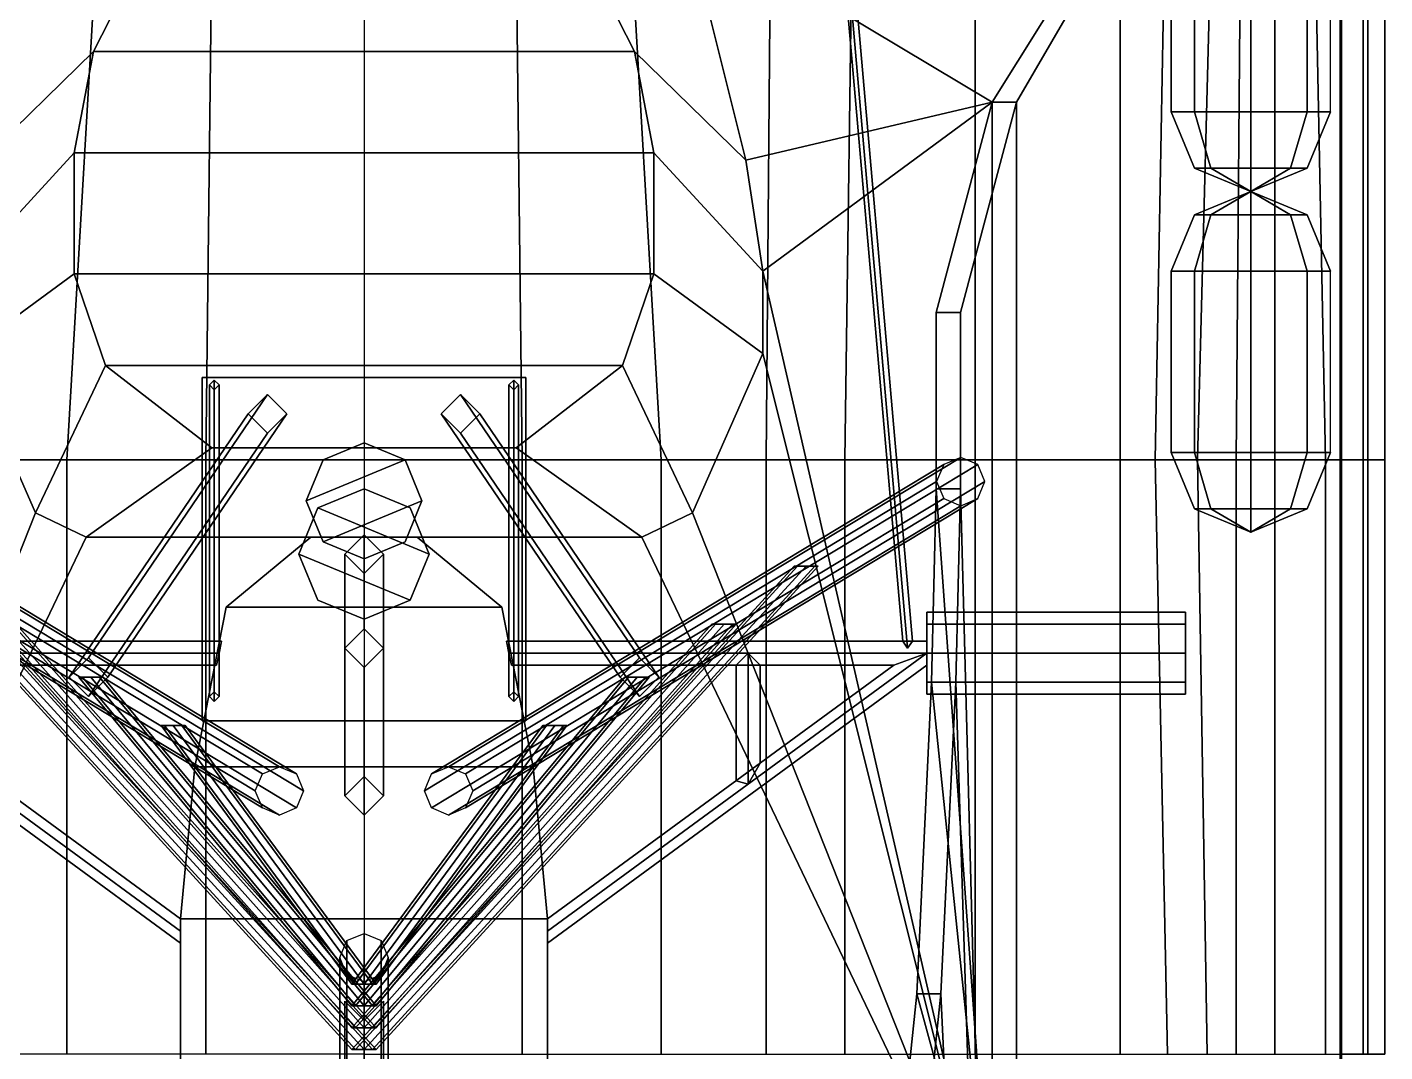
# Model space of a CAD drawing. Header units: millimetres. Extents: x -4.2 to 4.2, y -36 to 51.8.
# Drawn here: x -1.39 to 4.23, y 20.25 to 24.49 of the extents above; entities that cross this region are included whole.
import ezdxf

# ---------------------------------------------------------------- set-up
doc = ezdxf.new("R2010")
doc.units = ezdxf.units.MM
for name, color, linetype in [('h2', 7, 'Continuous'), ('railings', 6, 'Continuous'), ('superstructure', 3, 'Continuous')]:
    doc.layers.add(name, color=color, linetype=linetype)

msp = doc.modelspace()

# ---------------------------------------------------------------- linework, layer by layer
at = {"color": 1}
for points in [[(-1.23, 22.7, -1.225), (-1.665, 22.7, -1.135), (-1.685, 25.19, -0.94), (-1.085, 25.19, -1.08)], [(-0.655, 22.7, -1.505), (-1.23, 22.7, -1.225), (-1.085, 25.19, -1.08), (-0.625, 25.19, -1.38)], [(0, 22.7, -1.98), (-0.655, 22.7, -1.505), (-0.625, 25.19, -1.38), (0, 25.19, -1.98)], [(-1.23, 20.24, -1.44), (-1.665, 20.24, -1.37), (-1.665, 22.7, -1.135), (-1.23, 22.7, -1.225)], [(-0.655, 20.24, -1.645), (-1.23, 20.24, -1.44), (-1.23, 22.7, -1.225), (-0.655, 22.7, -1.505)], [(0, 20.24, -1.98), (-0.655, 20.24, -1.645), (-0.655, 22.7, -1.505), (0, 22.7, -1.98)]]:
    msp.add_3dface(points, dxfattribs=at)
at = {"layer": 'h2', "color": 1}
for points in [[(0, 22.7, -1.98), (0.655, 22.7, -1.505), (0.625, 25.19, -1.38), (0, 25.19, -1.98)], [(0.655, 22.7, -1.505), (1.23, 22.7, -1.225), (1.085, 25.19, -1.08), (0.625, 25.19, -1.38)], [(1.23, 22.7, -1.225), (1.665, 22.7, -1.135), (1.685, 25.19, -0.94), (1.085, 25.19, -1.08)], [(1.665, 22.7, -1.135), (1.99, 22.7, -1.13), (2.025, 25.19, -0.94), (1.685, 25.19, -0.94)], [(1.99, 22.7, -1.13), (2.53, 22.7, -1.215), (2.53, 25.19, -1.04), (2.025, 25.19, -0.94)], [(2.53, 22.7, -1.215), (3.13, 22.7, -1.44), (3.13, 25.19, -1.29), (2.53, 25.19, -1.04)], [(3.13, 22.7, -1.44), (3.275, 22.7, -1.505), (3.32, 25.19, -1.37), (3.13, 25.19, -1.29)], [(3.275, 22.7, -1.505), (3.45, 22.7, -1.51), (3.515, 25.19, -1.37), (3.32, 25.19, -1.37)], [(3.63, 25.19, -1.345), (3.515, 25.19, -1.37), (3.45, 22.7, -1.51), (3.61, 22.7, -1.48)], [(3.77, 25.19, -1.28), (3.63, 25.19, -1.345), (3.61, 22.7, -1.48), (3.77, 22.7, -1.4)], [(3.93, 25.19, -1.165), (3.77, 25.19, -1.28), (3.77, 22.7, -1.4), (3.98, 22.7, -1.225)], [(4.135, 25.19, -0.905), (3.93, 25.19, -1.165), (3.98, 22.7, -1.225), (4.135, 22.7, -1.01)], [(4.225, 25.19, -0.655), (4.135, 25.19, -0.905), (4.135, 22.7, -1.01), (4.225, 22.7, -0.74)], [(4.225, 25.19, -0.21), (4.225, 25.19, -0.655), (4.225, 22.7, -0.74), (4.225, 22.7, -0.21)], [(0, 20.24, -1.98), (0.655, 20.24, -1.645), (0.655, 22.7, -1.505), (0, 22.7, -1.98)], [(0.655, 20.24, -1.645), (1.23, 20.24, -1.44), (1.23, 22.7, -1.225), (0.655, 22.7, -1.505)], [(1.23, 20.24, -1.44), (1.665, 20.24, -1.37), (1.665, 22.7, -1.135), (1.23, 22.7, -1.225)], [(1.665, 20.24, -1.37), (1.99, 20.24, -1.37), (1.99, 22.7, -1.13), (1.665, 22.7, -1.135)], [(1.99, 20.24, -1.37), (2.53, 20.24, -1.435), (2.53, 22.7, -1.215), (1.99, 22.7, -1.13)], [(2.53, 20.24, -1.435), (3.13, 20.24, -1.595), (3.13, 22.7, -1.44), (2.53, 22.7, -1.215)], [(3.13, 20.24, -1.595), (3.325, 20.24, -1.65), (3.275, 22.7, -1.505), (3.13, 22.7, -1.44)], [(3.325, 20.24, -1.65), (3.49, 20.24, -1.65), (3.45, 22.7, -1.51), (3.275, 22.7, -1.505)], [(3.61, 22.7, -1.48), (3.45, 22.7, -1.51), (3.49, 20.24, -1.65), (3.61, 20.24, -1.615)], [(3.77, 22.7, -1.4), (3.61, 22.7, -1.48), (3.61, 20.24, -1.615), (3.77, 20.24, -1.535)], [(3.98, 22.7, -1.225), (3.77, 22.7, -1.4), (3.77, 20.24, -1.535), (3.98, 20.24, -1.345)], [(4.135, 22.7, -1.01), (3.98, 22.7, -1.225), (3.98, 20.24, -1.345), (4.135, 20.24, -1.1)], [(4.225, 22.7, -0.74), (4.135, 22.7, -1.01), (4.135, 20.24, -1.1), (4.225, 20.24, -0.74)], [(4.225, 22.7, -0.21), (4.225, 22.7, -0.74), (4.225, 20.24, -0.74), (4.225, 20.24, -0.21)]]:
    msp.add_3dface(points, dxfattribs=at)
at = {"layer": 'h2'}
for points in [[(4.045, 25.19, 2.99), (4.155, 25.19, 2.965), (4.155, 22.7, 2.965), (4.045, 22.7, 2.99)], [(4.155, 25.19, 2.965), (4.225, 25.19, 2.885), (4.225, 22.7, 2.885), (4.155, 22.7, 2.965)], [(4.225, 25.19, 2.885), (4.225, 25.19, -0.21), (4.225, 22.7, -0.21), (4.225, 22.7, 2.885)], [(4.045, 22.7, 2.99), (4.155, 22.7, 2.965), (4.155, 20.24, 2.965), (4.045, 20.24, 2.99)], [(4.155, 22.7, 2.965), (4.225, 22.7, 2.885), (4.225, 20.24, 2.885), (4.155, 20.24, 2.965)], [(4.225, 22.7, 2.885), (4.225, 22.7, -0.21), (4.225, 20.24, -0.21), (4.225, 20.24, 2.885)]]:
    msp.add_3dface(points, dxfattribs=at)
at = {"layer": 'railings'}
for points in [[(4.04, 25.47, 6.19), (4.04, 23.99, 6.19), (4.04, 23.99, 6.15), (4.04, 25.47, 6.15)], [(4.04, 25.47, 6.19), (4.04, 23.99, 6.19), (4.04, 23.99, 6.15), (4.04, 25.47, 6.15)], [(4.04, 25.47, 6.67), (4.04, 23.99, 6.67), (4.04, 23.99, 6.63), (4.04, 25.47, 6.63)], [(4.04, 25.47, 6.67), (4.04, 23.99, 6.67), (4.04, 23.99, 6.63), (4.04, 25.47, 6.63)], [(4.04, 23.95, 6.67), (4.04, 23.95, 5.69), (4.04, 23.99, 5.69), (4.04, 23.99, 6.67)], [(4.04, 23.95, 6.67), (4.04, 23.95, 5.69), (4.04, 23.99, 5.69), (4.04, 23.99, 6.67)], [(4.04, 23.95, 6.19), (4.04, 22.47, 6.19), (4.04, 22.47, 6.15), (4.04, 23.95, 6.15)], [(4.04, 23.95, 6.19), (4.04, 22.47, 6.19), (4.04, 22.47, 6.15), (4.04, 23.95, 6.15)], [(4.04, 23.95, 6.67), (4.04, 22.47, 6.67), (4.04, 22.47, 6.63), (4.04, 23.95, 6.63)], [(4.04, 23.95, 6.67), (4.04, 22.47, 6.67), (4.04, 22.47, 6.63), (4.04, 23.95, 6.63)], [(4.04, 22.43, 6.67), (4.04, 22.43, 5.69), (4.04, 22.47, 5.69), (4.04, 22.47, 6.67)], [(4.04, 22.43, 6.67), (4.04, 22.43, 5.69), (4.04, 22.47, 5.69), (4.04, 22.47, 6.67)], [(4.04, 22.43, 6.19), (4.04, 21.04, 6.19), (4.04, 21.04, 6.15), (4.04, 22.43, 6.15)], [(4.04, 22.43, 6.19), (4.04, 21.04, 6.19), (4.04, 21.04, 6.15), (4.04, 22.43, 6.15)], [(4.04, 22.43, 6.67), (4.04, 21.04, 6.67), (4.04, 21.04, 6.63), (4.04, 22.43, 6.63)], [(4.04, 22.43, 6.67), (4.04, 21.04, 6.67), (4.04, 21.04, 6.63), (4.04, 22.43, 6.63)], [(4.04, 21, 6.67), (4.04, 21, 5.69), (4.04, 21.04, 5.69), (4.04, 21.04, 6.67)], [(4.04, 21, 6.67), (4.04, 21, 5.69), (4.04, 21.04, 5.69), (4.04, 21.04, 6.67)], [(4.04, 21, 6.19), (4.04, 19.55, 6.19), (4.04, 19.55, 6.15), (4.04, 21, 6.15)], [(4.04, 21, 6.19), (4.04, 19.55, 6.19), (4.04, 19.55, 6.15), (4.04, 21, 6.15)], [(4.04, 21, 6.67), (4.04, 19.55, 6.67), (4.04, 19.55, 6.63), (4.04, 21, 6.63)], [(4.04, 21, 6.67), (4.04, 19.55, 6.67), (4.04, 19.55, 6.63), (4.04, 21, 6.63)]]:
    msp.add_3dface(points, dxfattribs=at)
at = {"layer": 'superstructure'}
for points in [[(-1.02, 36.01, 5.76), (-1.04, 36.01, 5.74), (-2.27, 21.95, 16.27), (-2.25, 21.92, 16.29)], [(-1.04, 36.01, 5.74), (-1.02, 36.01, 5.72), (-2.25, 21.92, 16.25), (-2.27, 21.95, 16.27)], [(-1, 36.01, 5.74), (-1.02, 36.01, 5.76), (-2.25, 21.92, 16.29), (-2.23, 21.95, 16.27)], [(-1.02, 36.01, 5.72), (-1, 36.01, 5.74), (-2.23, 21.95, 16.27), (-2.25, 21.92, 16.25)], [(1.02, 36.01, 5.76), (1, 36.01, 5.74), (2.23, 21.95, 16.27), (2.25, 21.92, 16.29)], [(1, 36.01, 5.74), (1.02, 36.01, 5.72), (2.25, 21.92, 16.25), (2.23, 21.95, 16.27)], [(1.04, 36.01, 5.74), (1.02, 36.01, 5.76), (2.25, 21.92, 16.29), (2.27, 21.95, 16.27)], [(1.02, 36.01, 5.72), (1.04, 36.01, 5.74), (2.27, 21.95, 16.27), (2.25, 21.92, 16.25)], [(4.045, 11.56, 5.69), (4.045, 10.96, 3.13), (4.045, 27.41, 3.13), (4.045, 26.49, 5.69)], [(4.045, 10.96, 3.13), (4.045, 10.96, 2.99), (4.045, 27.41, 2.99), (4.045, 27.41, 3.13)], [(-1.33, 24.94, 5.69), (-4.045, 26.49, 5.69), (-4.045, 26.49, 5.69), (-1.58, 23.94, 5.69)], [(4.045, 26.49, 5.69), (4.045, 26.49, 5.69), (1.33, 24.94, 5.69), (2.6, 24.18, 5.69)], [(4.045, 26.49, 5.69), (4.045, 26.49, 5.69), (2.6, 24.18, 5.69), (2.7, 24.18, 5.69)], [(2.7, 24.18, 5.69), (2.7, 13.8, 5.69), (4.045, 11.56, 5.69), (4.045, 26.49, 5.69)], [(-1.58, 23.94, 5.69), (-1.12, 24.39, 8.24), (-0.84, 24.94, 7.84), (-1.33, 24.94, 5.69)], [(-0.84, 24.94, 7.84), (-1.12, 24.39, 8.24), (1.12, 24.39, 8.24), (0.84, 24.94, 7.84)], [(1.33, 24.94, 5.69), (0.84, 24.94, 7.84), (1.12, 24.39, 8.24), (1.58, 23.94, 5.69)], [(1.33, 24.94, 5.69), (1.33, 24.94, 5.69), (1.58, 23.94, 5.69), (2.6, 24.18, 5.69)], [(-1.65, 23.48, 5.69), (-1.2, 23.97, 8.24), (-1.12, 24.39, 8.24), (-1.58, 23.94, 5.69)], [(-1.12, 24.39, 8.24), (-1.2, 23.97, 8.24), (1.2, 23.97, 8.24), (1.12, 24.39, 8.24)], [(1.58, 23.94, 5.69), (1.12, 24.39, 8.24), (1.2, 23.97, 8.24), (1.65, 23.48, 5.69)], [(1.58, 23.94, 5.69), (1.58, 23.94, 5.69), (1.65, 23.48, 5.69), (2.6, 24.18, 5.69)], [(1.65, 23.48, 5.69), (1.65, 23.48, 5.69), (2.6, 19.35, 5.69), (2.6, 24.18, 5.69)], [(2.3682, 23.31, 7.13), (2.6, 24.18, 5.69), (2.6, 19.35, 5.69), (2.3682, 22.58, 7.13)], [(2.4682, 23.31, 7.13), (2.7, 24.18, 5.69), (2.6, 24.18, 5.69), (2.3682, 23.31, 7.13)], [(2.7, 13.8, 5.69), (2.7, 24.18, 5.69), (2.4682, 23.31, 7.13), (2.4682, 22.58, 7.13)], [(3.4367, 23.9067, 6.13), (3.34, 24.14, 6.13), (3.4367, 24.14, 5.8967), (3.505, 23.9067, 5.965)], [(3.505, 23.9067, 6.295), (3.4367, 24.14, 6.3633), (3.34, 24.14, 6.13), (3.4367, 23.9067, 6.13)], [(3.505, 23.9067, 5.965), (3.4367, 24.14, 5.8967), (3.67, 24.14, 5.8), (3.67, 23.9067, 5.8967)], [(3.67, 23.9067, 6.3633), (3.67, 24.14, 6.46), (3.4367, 24.14, 6.3633), (3.505, 23.9067, 6.295)], [(3.67, 23.9067, 5.8967), (3.67, 24.14, 5.8), (3.9033, 24.14, 5.8967), (3.835, 23.9067, 5.965)], [(3.835, 23.9067, 6.295), (3.9033, 24.14, 6.3633), (3.67, 24.14, 6.46), (3.67, 23.9067, 6.3633)], [(3.835, 23.9067, 5.965), (3.9033, 24.14, 5.8967), (4, 24.14, 6.13), (3.9033, 23.9067, 6.13)], [(3.9033, 23.9067, 6.13), (4, 24.14, 6.13), (3.9033, 24.14, 6.3633), (3.835, 23.9067, 6.295)], [(-1.65, 23.14, 5.69), (-1.2, 23.47, 8.24), (-1.2, 23.97, 8.24), (-1.65, 23.48, 5.69)], [(-1.2, 23.97, 8.24), (-1.2, 23.47, 8.24), (1.2, 23.47, 8.24), (1.2, 23.97, 8.24)], [(1.65, 23.48, 5.69), (1.2, 23.97, 8.24), (1.2, 23.47, 8.24), (1.65, 23.14, 5.69)], [(3.67, 23.81, 6.13), (3.4367, 23.9067, 6.13), (3.505, 23.9067, 5.965), (3.67, 23.81, 6.13)], [(3.67, 23.81, 6.13), (3.505, 23.9067, 6.295), (3.4367, 23.9067, 6.13), (3.67, 23.81, 6.13)], [(3.67, 23.81, 6.13), (3.505, 23.9067, 5.965), (3.67, 23.9067, 5.8967), (3.67, 23.81, 6.13)], [(3.67, 23.81, 6.13), (3.67, 23.9067, 6.3633), (3.505, 23.9067, 6.295), (3.67, 23.81, 6.13)], [(3.67, 23.81, 6.13), (3.835, 23.9067, 5.965), (3.9033, 23.9067, 6.13), (3.67, 23.81, 6.13)], [(3.67, 23.81, 6.13), (3.67, 23.9067, 5.8967), (3.835, 23.9067, 5.965), (3.67, 23.81, 6.13)], [(3.67, 23.81, 6.13), (3.835, 23.9067, 6.295), (3.67, 23.9067, 6.3633), (3.67, 23.81, 6.13)], [(3.67, 23.81, 6.13), (3.9033, 23.9067, 6.13), (3.835, 23.9067, 6.295), (3.67, 23.81, 6.13)], [(3.505, 23.7133, 6.295), (3.67, 23.81, 6.13), (3.67, 23.81, 6.13), (3.4367, 23.7133, 6.13)], [(3.4367, 23.7133, 6.13), (3.67, 23.81, 6.13), (3.67, 23.81, 6.13), (3.505, 23.7133, 5.965)], [(3.67, 23.7133, 6.3633), (3.67, 23.81, 6.13), (3.67, 23.81, 6.13), (3.505, 23.7133, 6.295)], [(3.505, 23.7133, 5.965), (3.67, 23.81, 6.13), (3.67, 23.81, 6.13), (3.67, 23.7133, 5.8967)], [(3.835, 23.7133, 6.295), (3.67, 23.81, 6.13), (3.67, 23.81, 6.13), (3.67, 23.7133, 6.3633)], [(3.9033, 23.7133, 6.13), (3.67, 23.81, 6.13), (3.67, 23.81, 6.13), (3.835, 23.7133, 6.295)], [(3.835, 23.7133, 5.965), (3.67, 23.81, 6.13), (3.67, 23.81, 6.13), (3.9033, 23.7133, 6.13)], [(3.67, 23.7133, 5.8967), (3.67, 23.81, 6.13), (3.67, 23.81, 6.13), (3.835, 23.7133, 5.965)], [(3.4367, 23.48, 6.3633), (3.505, 23.7133, 6.295), (3.4367, 23.7133, 6.13), (3.34, 23.48, 6.13)], [(3.34, 23.48, 6.13), (3.4367, 23.7133, 6.13), (3.505, 23.7133, 5.965), (3.4367, 23.48, 5.8967)], [(3.67, 23.48, 6.46), (3.67, 23.7133, 6.3633), (3.505, 23.7133, 6.295), (3.4367, 23.48, 6.3633)], [(3.4367, 23.48, 5.8967), (3.505, 23.7133, 5.965), (3.67, 23.7133, 5.8967), (3.67, 23.48, 5.8)], [(3.9033, 23.48, 6.3633), (3.835, 23.7133, 6.295), (3.67, 23.7133, 6.3633), (3.67, 23.48, 6.46)], [(3.67, 23.48, 5.8), (3.67, 23.7133, 5.8967), (3.835, 23.7133, 5.965), (3.9033, 23.48, 5.8967)], [(4, 23.48, 6.13), (3.9033, 23.7133, 6.13), (3.835, 23.7133, 6.295), (3.9033, 23.48, 6.3633)], [(3.9033, 23.48, 5.8967), (3.835, 23.7133, 5.965), (3.9033, 23.7133, 6.13), (4, 23.48, 6.13)], [(-1.36, 22.48, 5.69), (-1.07, 23.09, 8.24), (-1.2, 23.47, 8.24), (-1.65, 23.14, 5.69)], [(-1.2, 23.47, 8.24), (-1.07, 23.09, 8.24), (1.07, 23.09, 8.24), (1.2, 23.47, 8.24)], [(1.65, 23.14, 5.69), (1.2, 23.47, 8.24), (1.07, 23.09, 8.24), (1.36, 22.48, 5.69)], [(1.65, 23.14, 5.69), (1.65, 23.14, 5.69), (2.6, 19.35, 5.69), (1.65, 23.48, 5.69)], [(2.4682, 22.58, 7.13), (2.4682, 23.31, 7.13), (2.3682, 23.31, 7.13), (2.3682, 22.58, 7.13)], [(-2.6, 19.35, 5.69), (-1.36, 22.48, 5.69), (-1.36, 22.48, 5.69), (-1.65, 23.14, 5.69)], [(1.36, 22.48, 5.69), (1.36, 22.48, 5.69), (2.6, 19.35, 5.69), (1.65, 23.14, 5.69)], [(-1.15, 22.38, 5.69), (-0.63, 22.75, 8.24), (-1.07, 23.09, 8.24), (-1.36, 22.48, 5.69)], [(-1.07, 23.09, 8.24), (-0.63, 22.75, 8.24), (0.63, 22.75, 8.24), (1.07, 23.09, 8.24)], [(-0.67, 23.04, 13.9), (-0.67, 21.62, 13.9), (-0.67, 21.62, 14.09), (-0.67, 23.04, 14.09)], [(0.67, 23.04, 14.09), (0.67, 23.04, 13.9), (-0.67, 23.04, 13.9), (-0.67, 23.04, 14.09)], [(0.67, 23.04, 13.9), (0.67, 21.62, 13.9), (-0.67, 21.62, 13.9), (-0.67, 23.04, 13.9)], [(-0.67, 23.04, 14.09), (-0.67, 21.62, 14.09), (0.67, 21.62, 14.09), (0.67, 23.04, 14.09)], [(1.36, 22.48, 5.69), (1.07, 23.09, 8.24), (0.63, 22.75, 8.24), (1.15, 22.38, 5.69)], [(0.67, 21.62, 14.09), (0.67, 21.62, 13.9), (0.67, 23.04, 13.9), (0.67, 23.04, 14.09)], [(-0.62, 23.03, 14.55), (-0.64, 23.01, 14.53), (-0.64, 21.72, 14.53), (-0.62, 21.7, 14.55)], [(-0.62, 23.03, 14.09), (-0.64, 23.01, 14.09), (-0.64, 23.01, 14.53), (-0.62, 23.03, 14.55)], [(-0.64, 23.01, 14.53), (-0.62, 22.99, 14.51), (-0.62, 21.74, 14.51), (-0.64, 21.72, 14.53)], [(-0.64, 23.01, 14.09), (-0.62, 22.99, 14.09), (-0.62, 22.99, 14.51), (-0.64, 23.01, 14.53)], [(-0.6, 23.01, 14.53), (-0.62, 23.03, 14.55), (-0.62, 21.7, 14.55), (-0.6, 21.72, 14.53)], [(-0.6, 23.01, 14.09), (-0.62, 23.03, 14.09), (-0.62, 23.03, 14.55), (-0.6, 23.01, 14.53)], [(-0.62, 22.99, 14.51), (-0.6, 23.01, 14.53), (-0.6, 21.72, 14.53), (-0.62, 21.74, 14.51)], [(-0.62, 22.99, 14.09), (-0.6, 23.01, 14.09), (-0.6, 23.01, 14.53), (-0.62, 22.99, 14.51)], [(0.62, 23.03, 14.09), (0.6, 23.01, 14.09), (0.6, 23.01, 14.53), (0.62, 23.03, 14.55)], [(0.62, 23.03, 14.55), (0.6, 23.01, 14.53), (0.6, 21.72, 14.53), (0.62, 21.7, 14.55)], [(0.6, 23.01, 14.09), (0.62, 22.99, 14.09), (0.62, 22.99, 14.51), (0.6, 23.01, 14.53)], [(0.6, 23.01, 14.53), (0.62, 22.99, 14.51), (0.62, 21.74, 14.51), (0.6, 21.72, 14.53)], [(0.64, 23.01, 14.09), (0.62, 23.03, 14.09), (0.62, 23.03, 14.55), (0.64, 23.01, 14.53)], [(0.64, 23.01, 14.53), (0.62, 23.03, 14.55), (0.62, 21.7, 14.55), (0.64, 21.72, 14.53)], [(0.62, 22.99, 14.09), (0.64, 23.01, 14.09), (0.64, 23.01, 14.53), (0.62, 22.99, 14.51)], [(0.62, 22.99, 14.51), (0.64, 23.01, 14.53), (0.64, 21.72, 14.53), (0.62, 21.74, 14.51)], [(-1.14, 21.88, 12.28), (-1.22, 21.8, 12.28), (-0.48, 22.89, 13.9), (-0.4, 22.97, 13.9)], [(-1.06, 21.8, 12.28), (-1.14, 21.88, 12.28), (-0.4, 22.97, 13.9), (-0.32, 22.89, 13.9)], [(1.14, 21.88, 12.28), (1.06, 21.8, 12.28), (0.32, 22.89, 13.9), (0.4, 22.97, 13.9)], [(1.22, 21.8, 12.28), (1.14, 21.88, 12.28), (0.4, 22.97, 13.9), (0.48, 22.89, 13.9)], [(-1.22, 21.8, 12.28), (-1.14, 21.72, 12.28), (-0.4, 22.81, 13.9), (-0.48, 22.89, 13.9)], [(-1.14, 21.72, 12.28), (-1.06, 21.8, 12.28), (-0.32, 22.89, 13.9), (-0.4, 22.81, 13.9)], [(1.06, 21.8, 12.28), (1.14, 21.72, 12.28), (0.4, 22.81, 13.9), (0.32, 22.89, 13.9)], [(1.14, 21.72, 12.28), (1.22, 21.8, 12.28), (0.48, 22.89, 13.9), (0.4, 22.81, 13.9)], [(0, 22.77, 15.32), (-0.1697, 22.6997, 15.32), (-0.24, 22.53, 15.32), (0.1697, 22.6997, 15.32)], [(0, 22.77, 14.09), (-0.1697, 22.6997, 14.09), (-0.1697, 22.6997, 15.32), (0, 22.77, 15.32)], [(0.1697, 22.6997, 14.09), (0, 22.77, 14.09), (0, 22.77, 15.32), (0.1697, 22.6997, 15.32)], [(-2.47, 22.71, 5.69), (-2.5407, 22.6807, 5.69), (-0.4207, 21.4007, 16.18), (-0.35, 21.43, 16.18)], [(-2.3993, 22.6807, 5.69), (-2.47, 22.71, 5.69), (-0.35, 21.43, 16.18), (-0.2793, 21.4007, 16.18)], [(1.15, 22.38, 5.69), (0.63, 22.75, 8.24), (-0.63, 22.75, 8.24), (-1.15, 22.38, 5.69)], [(2.47, 22.71, 5.69), (2.3993, 22.6807, 5.69), (0.2793, 21.4007, 16.18), (0.35, 21.43, 16.18)], [(2.5407, 22.6807, 5.69), (2.47, 22.71, 5.69), (0.35, 21.43, 16.18), (0.4207, 21.4007, 16.18)], [(3.4367, 22.4967, 6.13), (3.34, 22.73, 6.13), (3.4367, 22.73, 5.8967), (3.505, 22.4967, 5.965)], [(3.505, 22.4967, 6.295), (3.4367, 22.73, 6.3633), (3.34, 22.73, 6.13), (3.4367, 22.4967, 6.13)], [(3.505, 22.4967, 5.965), (3.4367, 22.73, 5.8967), (3.67, 22.73, 5.8), (3.67, 22.4967, 5.8967)], [(3.67, 22.4967, 6.3633), (3.67, 22.73, 6.46), (3.4367, 22.73, 6.3633), (3.505, 22.4967, 6.295)], [(3.67, 22.4967, 5.8967), (3.67, 22.73, 5.8), (3.9033, 22.73, 5.8967), (3.835, 22.4967, 5.965)], [(3.835, 22.4967, 6.295), (3.9033, 22.73, 6.3633), (3.67, 22.73, 6.46), (3.67, 22.4967, 6.3633)], [(3.835, 22.4967, 5.965), (3.9033, 22.73, 5.8967), (4, 22.73, 6.13), (3.9033, 22.4967, 6.13)], [(3.9033, 22.4967, 6.13), (4, 22.73, 6.13), (3.9033, 22.73, 6.3633), (3.835, 22.4967, 6.295)], [(-2.5407, 22.6807, 5.69), (-2.57, 22.61, 5.69), (-0.45, 21.33, 16.18), (-0.4207, 21.4007, 16.18)], [(-2.37, 22.61, 5.69), (-2.3993, 22.6807, 5.69), (-0.2793, 21.4007, 16.18), (-0.25, 21.33, 16.18)], [(-0.1697, 22.6997, 14.09), (-0.24, 22.53, 14.09), (-0.24, 22.53, 15.32), (-0.1697, 22.6997, 15.32)], [(0.1697, 22.6997, 15.32), (-0.24, 22.53, 15.32), (-0.1697, 22.3603, 15.32), (0.24, 22.53, 15.32)], [(0.24, 22.53, 14.09), (0.1697, 22.6997, 14.09), (0.1697, 22.6997, 15.32), (0.24, 22.53, 15.32)], [(2.3993, 22.6807, 5.69), (2.37, 22.61, 5.69), (0.25, 21.33, 16.18), (0.2793, 21.4007, 16.18)], [(2.57, 22.61, 5.69), (2.5407, 22.6807, 5.69), (0.4207, 21.4007, 16.18), (0.45, 21.33, 16.18)], [(-2.57, 22.61, 5.69), (-2.5407, 22.5393, 5.69), (-0.4207, 21.2593, 16.18), (-0.45, 21.33, 16.18)], [(-2.3993, 22.5393, 5.69), (-2.37, 22.61, 5.69), (-0.25, 21.33, 16.18), (-0.2793, 21.2593, 16.18)], [(2.37, 22.61, 5.69), (2.3993, 22.5393, 5.69), (0.2793, 21.2593, 16.18), (0.25, 21.33, 16.18)], [(2.5407, 22.5393, 5.69), (2.57, 22.61, 5.69), (0.45, 21.33, 16.18), (0.4207, 21.2593, 16.18)], [(-2.5407, 22.5393, 5.69), (-2.47, 22.51, 5.69), (-0.35, 21.23, 16.18), (-0.4207, 21.2593, 16.18)], [(-2.47, 22.51, 5.69), (-2.3993, 22.5393, 5.69), (-0.2793, 21.2593, 16.18), (-0.35, 21.23, 16.18)], [(0, 22.58, 19.38), (-0.1909, 22.5009, 19.38), (-0.1909, 22.5009, 20.76), (0, 22.58, 20.76)], [(-0.1909, 22.5009, 20.76), (0.27, 22.31, 20.76), (0.1909, 22.5009, 20.76), (0, 22.58, 20.76)], [(0.1909, 22.5009, 19.38), (0, 22.58, 19.38), (0, 22.58, 20.76), (0.1909, 22.5009, 20.76)], [(2.3993, 22.5393, 5.69), (2.47, 22.51, 5.69), (0.35, 21.23, 16.18), (0.2793, 21.2593, 16.18)], [(2.47, 22.51, 5.69), (2.5407, 22.5393, 5.69), (0.4207, 21.2593, 16.18), (0.35, 21.23, 16.18)], [(2.3682, 22.58, 7.13), (2.6, 19.35, 5.69), (2.6, 19.35, 5.69), (2.3489, 21.78, 7.25)], [(2.4489, 21.78, 7.25), (2.4682, 22.58, 7.13), (2.3682, 22.58, 7.13), (2.3489, 21.78, 7.25)], [(2.7, 13.8, 5.69), (2.7, 13.8, 5.69), (2.4682, 22.58, 7.13), (2.4489, 21.78, 7.25)], [(-2.6, 19.35, 5.69), (-1.15, 22.38, 5.69), (-1.15, 22.38, 5.69), (-1.36, 22.48, 5.69)], [(-0.1909, 22.5009, 19.38), (-0.27, 22.31, 19.38), (-0.27, 22.31, 20.76), (-0.1909, 22.5009, 20.76)], [(-0.27, 22.31, 20.76), (0.1909, 22.1191, 20.76), (0.27, 22.31, 20.76), (-0.1909, 22.5009, 20.76)], [(-0.24, 22.53, 14.09), (-0.1697, 22.3603, 14.09), (-0.1697, 22.3603, 15.32), (-0.24, 22.53, 15.32)], [(0.24, 22.53, 15.32), (-0.1697, 22.3603, 15.32), (0, 22.29, 15.32), (0.1697, 22.3603, 15.32)], [(0.1697, 22.3603, 14.09), (0.24, 22.53, 14.09), (0.24, 22.53, 15.32), (0.1697, 22.3603, 15.32)], [(0.27, 22.31, 19.38), (0.1909, 22.5009, 19.38), (0.1909, 22.5009, 20.76), (0.27, 22.31, 20.76)], [(1.15, 22.38, 5.69), (1.15, 22.38, 5.69), (2.6, 19.35, 5.69), (1.36, 22.48, 5.69)], [(3.67, 22.4, 6.13), (3.4367, 22.4967, 6.13), (3.505, 22.4967, 5.965), (3.67, 22.4, 6.13)], [(3.67, 22.4, 6.13), (3.505, 22.4967, 6.295), (3.4367, 22.4967, 6.13), (3.67, 22.4, 6.13)], [(3.67, 22.4, 6.13), (3.505, 22.4967, 5.965), (3.67, 22.4967, 5.8967), (3.67, 22.4, 6.13)], [(3.67, 22.4, 6.13), (3.67, 22.4967, 6.3633), (3.505, 22.4967, 6.295), (3.67, 22.4, 6.13)], [(3.67, 22.4, 6.13), (3.835, 22.4967, 5.965), (3.9033, 22.4967, 6.13), (3.67, 22.4, 6.13)], [(3.67, 22.4, 6.13), (3.67, 22.4967, 5.8967), (3.835, 22.4967, 5.965), (3.67, 22.4, 6.13)], [(3.67, 22.4, 6.13), (3.835, 22.4967, 6.295), (3.67, 22.4967, 6.3633), (3.67, 22.4, 6.13)], [(3.67, 22.4, 6.13), (3.9033, 22.4967, 6.13), (3.835, 22.4967, 6.295), (3.67, 22.4, 6.13)], [(2.6, 19.35, 5.69), (1.15, 22.38, 5.69), (-1.15, 22.38, 5.69), (-2.6, 19.35, 5.69)], [(-0.57, 22.09, 16.18), (-0.57, 22.09, 16.38), (-0.22, 22.38, 16.38), (-0.22, 22.38, 16.18)], [(-0.22, 22.38, 16.38), (-0.57, 22.09, 16.38), (0.57, 22.09, 16.38), (0.22, 22.38, 16.38)], [(-0.22, 22.38, 16.18), (-0.22, 22.38, 16.38), (0.22, 22.38, 16.38), (0.22, 22.38, 16.18)], [(0, 22.39, 19.09), (-0.08, 22.31, 19.17), (-0.08, 22.31, 19.38), (0, 22.39, 19.38)], [(0, 22, 19.09), (-0.08, 21.92, 19.17), (-0.08, 22.31, 19.17), (0, 22.39, 19.09)], [(0.08, 22.31, 19.17), (0, 22.39, 19.09), (0, 22.39, 19.38), (0.08, 22.31, 19.38)], [(0.08, 21.92, 19.17), (0, 22, 19.09), (0, 22.39, 19.09), (0.08, 22.31, 19.17)], [(0.57, 22.09, 16.38), (0.57, 22.09, 16.18), (0.22, 22.38, 16.18), (0.22, 22.38, 16.38)], [(-0.27, 22.31, 19.38), (-0.1909, 22.1191, 19.38), (-0.1909, 22.1191, 20.76), (-0.27, 22.31, 20.76)], [(-0.1909, 22.1191, 20.76), (0, 22.04, 20.76), (0.1909, 22.1191, 20.76), (-0.27, 22.31, 20.76)], [(-0.1697, 22.3603, 14.09), (0, 22.29, 14.09), (0, 22.29, 15.32), (-0.1697, 22.3603, 15.32)], [(-0.08, 22.31, 19.17), (0, 22.23, 19.25), (0, 22.23, 19.38), (-0.08, 22.31, 19.38)], [(-0.08, 21.92, 19.17), (0, 22, 19.25), (0, 22.23, 19.25), (-0.08, 22.31, 19.17)], [(0, 22.29, 14.09), (0.1697, 22.3603, 14.09), (0.1697, 22.3603, 15.32), (0, 22.29, 15.32)], [(0, 22.23, 19.25), (0.08, 22.31, 19.17), (0.08, 22.31, 19.38), (0, 22.23, 19.38)], [(0, 22, 19.25), (0.08, 21.92, 19.17), (0.08, 22.31, 19.17), (0, 22.23, 19.25)], [(0.1909, 22.1191, 19.38), (0.27, 22.31, 19.38), (0.27, 22.31, 20.76), (0.1909, 22.1191, 20.76)], [(-1.8654, 22.26, 8.8754), (-1.88, 22.26, 8.84), (-0.05, 20.26, 8.84), (-0.0354, 20.26, 8.8754)], [(-1.88, 22.26, 8.84), (-1.8654, 22.26, 8.8046), (-0.0354, 20.26, 8.8046), (-0.05, 20.26, 8.84)], [(-1.83, 22.26, 8.89), (-1.8654, 22.26, 8.8754), (-0.0354, 20.26, 8.8754), (0, 20.26, 8.89)], [(-1.8654, 22.26, 8.8046), (-1.83, 22.26, 8.79), (0, 20.26, 8.79), (-0.0354, 20.26, 8.8046)], [(-1.7946, 22.26, 8.8754), (-1.83, 22.26, 8.89), (0, 20.26, 8.89), (0.0354, 20.26, 8.8754)], [(-1.83, 22.26, 8.79), (-1.7946, 22.26, 8.8046), (0.0354, 20.26, 8.8046), (0, 20.26, 8.79)], [(-1.78, 22.26, 8.84), (-1.7946, 22.26, 8.8754), (0.0354, 20.26, 8.8754), (0.05, 20.26, 8.84)], [(-1.7946, 22.26, 8.8046), (-1.78, 22.26, 8.84), (0.05, 20.26, 8.84), (0.0354, 20.26, 8.8046)], [(1.78, 22.26, 8.84), (1.7946, 22.26, 8.8046), (-0.0354, 20.26, 8.8046), (-0.05, 20.26, 8.84)], [(1.7946, 22.26, 8.8754), (1.78, 22.26, 8.84), (-0.05, 20.26, 8.84), (-0.0354, 20.26, 8.8754)], [(1.7946, 22.26, 8.8046), (1.83, 22.26, 8.79), (0, 20.26, 8.79), (-0.0354, 20.26, 8.8046)], [(1.83, 22.26, 8.89), (1.7946, 22.26, 8.8754), (-0.0354, 20.26, 8.8754), (0, 20.26, 8.89)], [(1.83, 22.26, 8.79), (1.8654, 22.26, 8.8046), (0.0354, 20.26, 8.8046), (0, 20.26, 8.79)], [(1.8654, 22.26, 8.8754), (1.83, 22.26, 8.89), (0, 20.26, 8.89), (0.0354, 20.26, 8.8754)], [(1.8654, 22.26, 8.8046), (1.88, 22.26, 8.84), (0.05, 20.26, 8.84), (0.0354, 20.26, 8.8046)], [(1.88, 22.26, 8.84), (1.8654, 22.26, 8.8754), (0.0354, 20.26, 8.8754), (0.05, 20.26, 8.84)], [(-0.7, 21.43, 16.18), (-0.7, 21.43, 16.38), (-0.57, 22.09, 16.38), (-0.57, 22.09, 16.18)], [(-0.57, 22.09, 16.38), (-0.7, 21.43, 16.38), (0.7, 21.43, 16.38), (0.57, 22.09, 16.38)], [(-0.1909, 22.1191, 19.38), (0, 22.04, 19.38), (0, 22.04, 20.76), (-0.1909, 22.1191, 20.76)], [(0, 22.04, 19.38), (0.1909, 22.1191, 19.38), (0.1909, 22.1191, 20.76), (0, 22.04, 20.76)], [(0.7, 21.43, 16.38), (0.7, 21.43, 16.18), (0.57, 22.09, 16.18), (0.57, 22.09, 16.38)], [(2.33, 22.07, 16.27), (2.33, 22.0202, 16.3902), (3.4, 22.0202, 16.3902), (3.4, 22.07, 16.27)], [(2.33, 22.0202, 16.1498), (2.33, 22.07, 16.27), (3.4, 22.07, 16.27), (3.4, 22.0202, 16.1498)], [(2.33, 21.7798, 16.3902), (2.33, 22.07, 16.27), (2.33, 22.0202, 16.1498), (2.33, 21.73, 16.27)], [(2.33, 21.9, 16.44), (2.33, 22.0202, 16.3902), (2.33, 22.07, 16.27), (2.33, 21.7798, 16.3902)], [(3.4, 21.7798, 16.1498), (3.4, 22.07, 16.27), (3.4, 22.0202, 16.3902), (3.4, 21.73, 16.27)], [(3.4, 21.9, 16.1), (3.4, 22.0202, 16.1498), (3.4, 22.07, 16.27), (3.4, 21.7798, 16.1498)], [(-1.5254, 22.02, 10.5754), (-1.54, 22.02, 10.54), (-0.05, 20.35, 10.54), (-0.0354, 20.35, 10.5754)], [(-1.54, 22.02, 10.54), (-1.5254, 22.02, 10.5046), (-0.0354, 20.35, 10.5046), (-0.05, 20.35, 10.54)], [(-1.49, 22.02, 10.59), (-1.5254, 22.02, 10.5754), (-0.0354, 20.35, 10.5754), (0, 20.35, 10.59)], [(-1.5254, 22.02, 10.5046), (-1.49, 22.02, 10.49), (0, 20.35, 10.49), (-0.0354, 20.35, 10.5046)], [(-1.4546, 22.02, 10.5754), (-1.49, 22.02, 10.59), (0, 20.35, 10.59), (0.0354, 20.35, 10.5754)], [(-1.49, 22.02, 10.49), (-1.4546, 22.02, 10.5046), (0.0354, 20.35, 10.5046), (0, 20.35, 10.49)], [(-1.44, 22.02, 10.54), (-1.4546, 22.02, 10.5754), (0.0354, 20.35, 10.5754), (0.05, 20.35, 10.54)], [(-1.4546, 22.02, 10.5046), (-1.44, 22.02, 10.54), (0.05, 20.35, 10.54), (0.0354, 20.35, 10.5046)], [(0, 22, 16.38), (-0.08, 21.92, 16.38), (-0.08, 21.92, 19.52), (0, 22, 19.52)], [(-0.08, 21.92, 19.52), (0, 21.84, 19.52), (0.08, 21.92, 19.52), (0, 22, 19.52)], [(1.44, 22.02, 10.54), (1.4546, 22.02, 10.5046), (-0.0354, 20.35, 10.5046), (-0.05, 20.35, 10.54)], [(1.4546, 22.02, 10.5754), (1.44, 22.02, 10.54), (-0.05, 20.35, 10.54), (-0.0354, 20.35, 10.5754)], [(1.4546, 22.02, 10.5046), (1.49, 22.02, 10.49), (0, 20.35, 10.49), (-0.0354, 20.35, 10.5046)], [(1.49, 22.02, 10.59), (1.4546, 22.02, 10.5754), (-0.0354, 20.35, 10.5754), (0, 20.35, 10.59)], [(1.49, 22.02, 10.49), (1.5254, 22.02, 10.5046), (0.0354, 20.35, 10.5046), (0, 20.35, 10.49)], [(1.5254, 22.02, 10.5754), (1.49, 22.02, 10.59), (0, 20.35, 10.59), (0.0354, 20.35, 10.5754)], [(0.08, 21.92, 16.38), (0, 22, 16.38), (0, 22, 19.52), (0.08, 21.92, 19.52)], [(1.5254, 22.02, 10.5046), (1.54, 22.02, 10.54), (0.05, 20.35, 10.54), (0.0354, 20.35, 10.5046)], [(1.54, 22.02, 10.54), (1.5254, 22.02, 10.5754), (0.0354, 20.35, 10.5754), (0.05, 20.35, 10.54)], [(2.33, 22.0202, 16.3902), (2.33, 21.9, 16.44), (3.4, 21.9, 16.44), (3.4, 22.0202, 16.3902)], [(2.33, 21.9, 16.1), (2.33, 22.0202, 16.1498), (3.4, 22.0202, 16.1498), (3.4, 21.9, 16.1)], [(2.33, 21.73, 16.27), (2.33, 22.0202, 16.1498), (2.33, 21.9, 16.1), (2.33, 21.7798, 16.1498)], [(3.4, 21.73, 16.27), (3.4, 22.0202, 16.3902), (3.4, 21.9, 16.44), (3.4, 21.7798, 16.3902)], [(-0.6, 21.9, 16.32), (-0.59, 21.95, 16.27), (-2.33, 21.95, 16.27), (-2.33, 21.9, 16.32)], [(-0.59, 21.95, 16.27), (-0.6, 21.9, 16.22), (-2.33, 21.9, 16.22), (-2.33, 21.95, 16.27)], [(0, 21.84, 18.02), (-0.08, 21.92, 17.94), (-0.08, 21.31, 17.94), (0, 21.39, 18.02)], [(-0.08, 21.92, 17.94), (0, 21.84, 17.86), (0, 21.23, 17.86), (-0.08, 21.31, 17.94)], [(-0.08, 21.92, 16.38), (0, 21.84, 16.38), (0, 21.84, 19.52), (-0.08, 21.92, 19.52)], [(0.08, 21.92, 17.94), (0, 21.84, 18.02), (0, 21.39, 18.02), (0.08, 21.31, 17.94)], [(0, 21.84, 17.86), (0.08, 21.92, 17.94), (0.08, 21.31, 17.94), (0, 21.23, 17.86)], [(0, 21.84, 16.38), (0.08, 21.92, 16.38), (0.08, 21.92, 19.52), (0, 21.84, 19.52)], [(0.59, 21.95, 16.27), (0.6, 21.9, 16.32), (2.33, 21.9, 16.32), (2.33, 21.95, 16.27)], [(0.6, 21.9, 16.22), (0.59, 21.95, 16.27), (2.33, 21.95, 16.27), (2.33, 21.9, 16.22)], [(-0.61, 21.85, 16.27), (-0.6, 21.9, 16.32), (-2.33, 21.9, 16.32), (-2.1935, 21.85, 16.27)], [(-0.6, 21.9, 16.22), (-0.61, 21.85, 16.27), (-2.1935, 21.85, 16.27), (-2.33, 21.9, 16.22)], [(-0.76, 20.7, 16.27), (-0.76, 20.75, 16.32), (-2.33, 21.9, 16.32), (-2.33, 21.85, 16.27)], [(-0.76, 20.75, 16.32), (-0.76, 20.8, 16.27), (-2.1935, 21.85, 16.27), (-2.33, 21.9, 16.32)], [(-0.76, 20.8, 16.27), (-0.76, 20.75, 16.22), (-2.33, 21.9, 16.22), (-2.1935, 21.85, 16.27)], [(-0.76, 20.75, 16.22), (-0.76, 20.7, 16.27), (-2.33, 21.85, 16.27), (-2.33, 21.9, 16.22)], [(0.6, 21.9, 16.32), (0.61, 21.85, 16.27), (2.1935, 21.85, 16.27), (2.33, 21.9, 16.32)], [(0.61, 21.85, 16.27), (0.6, 21.9, 16.22), (2.33, 21.9, 16.22), (2.1935, 21.85, 16.27)], [(0.76, 20.75, 16.32), (0.76, 20.7, 16.27), (2.33, 21.85, 16.27), (2.33, 21.9, 16.32)], [(0.76, 20.8, 16.27), (0.76, 20.75, 16.32), (2.33, 21.9, 16.32), (2.1935, 21.85, 16.27)], [(0.76, 20.75, 16.22), (0.76, 20.8, 16.27), (2.1935, 21.85, 16.27), (2.33, 21.9, 16.22)], [(0.76, 20.7, 16.27), (0.76, 20.75, 16.22), (2.33, 21.9, 16.22), (2.33, 21.85, 16.27)], [(1.59, 21.9, 16.32), (1.54, 21.85, 16.27), (1.54, 21.3713, 16.27), (1.59, 21.358, 16.32)], [(1.54, 21.85, 16.27), (1.59, 21.9, 16.22), (1.59, 21.358, 16.22), (1.54, 21.3713, 16.27)], [(1.64, 21.85, 16.27), (1.59, 21.9, 16.32), (1.59, 21.358, 16.32), (1.64, 21.4446, 16.27)], [(1.59, 21.9, 16.22), (1.64, 21.85, 16.27), (1.64, 21.4446, 16.27), (1.59, 21.358, 16.22)], [(2.33, 21.9, 16.44), (2.33, 21.7798, 16.3902), (3.4, 21.7798, 16.3902), (3.4, 21.9, 16.44)], [(2.33, 21.7798, 16.1498), (2.33, 21.9, 16.1), (3.4, 21.9, 16.1), (3.4, 21.7798, 16.1498)], [(-1.1654, 21.8, 12.3654), (-1.18, 21.8, 12.33), (-0.05, 20.44, 12.33), (-0.0354, 20.44, 12.3654)], [(-1.18, 21.8, 12.33), (-1.1654, 21.8, 12.2946), (-0.0354, 20.44, 12.2946), (-0.05, 20.44, 12.33)], [(-1.13, 21.8, 12.38), (-1.1654, 21.8, 12.3654), (-0.0354, 20.44, 12.3654), (0, 20.44, 12.38)], [(-1.1654, 21.8, 12.2946), (-1.13, 21.8, 12.28), (0, 20.44, 12.28), (-0.0354, 20.44, 12.2946)], [(-1.0946, 21.8, 12.3654), (-1.13, 21.8, 12.38), (0, 20.44, 12.38), (0.0354, 20.44, 12.3654)], [(-1.13, 21.8, 12.28), (-1.0946, 21.8, 12.2946), (0.0354, 20.44, 12.2946), (0, 20.44, 12.28)], [(-1.08, 21.8, 12.33), (-1.0946, 21.8, 12.3654), (0.0354, 20.44, 12.3654), (0.05, 20.44, 12.33)], [(-1.0946, 21.8, 12.2946), (-1.08, 21.8, 12.33), (0.05, 20.44, 12.33), (0.0354, 20.44, 12.2946)], [(1.08, 21.8, 12.33), (1.0946, 21.8, 12.2946), (-0.0354, 20.44, 12.2946), (-0.05, 20.44, 12.33)], [(1.0946, 21.8, 12.3654), (1.08, 21.8, 12.33), (-0.05, 20.44, 12.33), (-0.0354, 20.44, 12.3654)], [(1.0946, 21.8, 12.2946), (1.13, 21.8, 12.28), (0, 20.44, 12.28), (-0.0354, 20.44, 12.2946)], [(1.13, 21.8, 12.38), (1.0946, 21.8, 12.3654), (-0.0354, 20.44, 12.3654), (0, 20.44, 12.38)], [(1.13, 21.8, 12.28), (1.1654, 21.8, 12.2946), (0.0354, 20.44, 12.2946), (0, 20.44, 12.28)], [(1.1654, 21.8, 12.3654), (1.13, 21.8, 12.38), (0, 20.44, 12.38), (0.0354, 20.44, 12.3654)], [(1.1654, 21.8, 12.2946), (1.18, 21.8, 12.33), (0.05, 20.44, 12.33), (0.0354, 20.44, 12.2946)], [(1.18, 21.8, 12.33), (1.1654, 21.8, 12.3654), (0.0354, 20.44, 12.3654), (0.05, 20.44, 12.33)], [(2.3489, 21.78, 7.25), (2.6, 19.35, 5.69), (2.6, 19.35, 5.69), (2.2877, 20.49, 7.63)], [(2.3877, 20.49, 7.63), (2.4489, 21.78, 7.25), (2.3489, 21.78, 7.25), (2.2877, 20.49, 7.63)], [(2.33, 21.7798, 16.3902), (2.33, 21.73, 16.27), (3.4, 21.73, 16.27), (3.4, 21.7798, 16.3902)], [(2.33, 21.73, 16.27), (2.33, 21.7798, 16.1498), (3.4, 21.7798, 16.1498), (3.4, 21.73, 16.27)], [(2.7, 13.8, 5.69), (2.7, 13.8, 5.69), (2.4489, 21.78, 7.25), (2.3877, 20.49, 7.63)], [(-0.62, 21.74, 14.09), (-0.64, 21.72, 14.09), (-0.64, 21.72, 14.53), (-0.62, 21.74, 14.51)], [(-0.64, 21.72, 14.09), (-0.62, 21.7, 14.09), (-0.62, 21.7, 14.55), (-0.64, 21.72, 14.53)], [(-0.6, 21.72, 14.09), (-0.62, 21.74, 14.09), (-0.62, 21.74, 14.51), (-0.6, 21.72, 14.53)], [(-0.62, 21.7, 14.09), (-0.6, 21.72, 14.09), (-0.6, 21.72, 14.53), (-0.62, 21.7, 14.55)], [(0.62, 21.74, 14.09), (0.6, 21.72, 14.09), (0.6, 21.72, 14.53), (0.62, 21.74, 14.51)], [(0.6, 21.72, 14.09), (0.62, 21.7, 14.09), (0.62, 21.7, 14.55), (0.6, 21.72, 14.53)], [(0.64, 21.72, 14.09), (0.62, 21.74, 14.09), (0.62, 21.74, 14.51), (0.64, 21.72, 14.53)], [(0.62, 21.7, 14.09), (0.64, 21.72, 14.09), (0.64, 21.72, 14.53), (0.62, 21.7, 14.55)], [(-0.8254, 21.6, 14.0254), (-0.84, 21.6, 13.99), (-0.05, 20.53, 13.99), (-0.0354, 20.53, 14.0254)], [(-0.84, 21.6, 13.99), (-0.8254, 21.6, 13.9546), (-0.0354, 20.53, 13.9546), (-0.05, 20.53, 13.99)], [(-0.79, 21.6, 14.04), (-0.8254, 21.6, 14.0254), (-0.0354, 20.53, 14.0254), (0, 20.53, 14.04)], [(-0.8254, 21.6, 13.9546), (-0.79, 21.6, 13.94), (0, 20.53, 13.94), (-0.0354, 20.53, 13.9546)], [(-0.7546, 21.6, 14.0254), (-0.79, 21.6, 14.04), (0, 20.53, 14.04), (0.0354, 20.53, 14.0254)], [(-0.79, 21.6, 13.94), (-0.7546, 21.6, 13.9546), (0.0354, 20.53, 13.9546), (0, 20.53, 13.94)], [(-0.74, 21.6, 13.99), (-0.7546, 21.6, 14.0254), (0.0354, 20.53, 14.0254), (0.05, 20.53, 13.99)], [(-0.7546, 21.6, 13.9546), (-0.74, 21.6, 13.99), (0.05, 20.53, 13.99), (0.0354, 20.53, 13.9546)], [(-0.67, 21.62, 14.09), (-0.67, 21.62, 13.9), (0.67, 21.62, 13.9), (0.67, 21.62, 14.09)], [(0.74, 21.6, 13.99), (0.7546, 21.6, 13.9546), (-0.0354, 20.53, 13.9546), (-0.05, 20.53, 13.99)], [(0.7546, 21.6, 14.0254), (0.74, 21.6, 13.99), (-0.05, 20.53, 13.99), (-0.0354, 20.53, 14.0254)], [(0.7546, 21.6, 13.9546), (0.79, 21.6, 13.94), (0, 20.53, 13.94), (-0.0354, 20.53, 13.9546)], [(0.79, 21.6, 14.04), (0.7546, 21.6, 14.0254), (-0.0354, 20.53, 14.0254), (0, 20.53, 14.04)], [(0.79, 21.6, 13.94), (0.8254, 21.6, 13.9546), (0.0354, 20.53, 13.9546), (0, 20.53, 13.94)], [(0.8254, 21.6, 14.0254), (0.79, 21.6, 14.04), (0, 20.53, 14.04), (0.0354, 20.53, 14.0254)], [(0.8254, 21.6, 13.9546), (0.84, 21.6, 13.99), (0.05, 20.53, 13.99), (0.0354, 20.53, 13.9546)], [(0.84, 21.6, 13.99), (0.8254, 21.6, 14.0254), (0.0354, 20.53, 14.0254), (0.05, 20.53, 13.99)], [(-0.76, 20.8, 16.18), (-0.76, 20.8, 16.38), (-0.7, 21.43, 16.38), (-0.7, 21.43, 16.18)], [(-0.7, 21.43, 16.38), (-0.76, 20.8, 16.38), (0.76, 20.8, 16.38), (0.7, 21.43, 16.38)], [(0.76, 20.8, 16.38), (0.76, 20.8, 16.18), (0.7, 21.43, 16.18), (0.7, 21.43, 16.38)], [(0, 21.39, 18.02), (-0.08, 21.31, 17.94), (-0.08, 21.31, 18.37), (0, 21.39, 18.37)], [(-0.08, 21.31, 18.37), (0, 21.23, 18.37), (0.08, 21.31, 18.37), (0, 21.39, 18.37)], [(0.08, 21.31, 17.94), (0, 21.39, 18.02), (0, 21.39, 18.37), (0.08, 21.31, 18.37)], [(-0.08, 21.31, 17.94), (0, 21.23, 17.86), (0, 21.23, 18.37), (-0.08, 21.31, 18.37)], [(0, 21.23, 17.86), (0.08, 21.31, 17.94), (0.08, 21.31, 18.37), (0, 21.23, 18.37)], [(-0.76, 19.81, 16.18), (-0.76, 19.81, 16.38), (-0.76, 20.8, 16.38), (-0.76, 20.8, 16.18)], [(-0.76, 20.8, 16.38), (-0.76, 19.81, 16.38), (0.76, 19.81, 16.38), (0.76, 20.8, 16.38)], [(0.76, 19.81, 16.38), (0.76, 19.81, 16.18), (0.76, 20.8, 16.18), (0.76, 20.8, 16.38)], [(0, 20.19, 5.69), (-0.0707, 20.1607, 5.69), (-0.0707, 20.7107, 16.18), (0, 20.74, 16.18)], [(0.0707, 20.1607, 5.69), (0, 20.19, 5.69), (0, 20.74, 16.18), (0.0707, 20.7107, 16.18)], [(-0.0707, 20.1607, 5.69), (-0.1, 20.09, 5.69), (-0.1, 20.64, 16.18), (-0.0707, 20.7107, 16.18)], [(0.1, 20.09, 5.69), (0.0707, 20.1607, 5.69), (0.0707, 20.7107, 16.18), (0.1, 20.64, 16.18)], [(-0.1, 20.09, 5.69), (-0.0707, 20.0193, 5.69), (-0.0707, 20.5693, 16.18), (-0.1, 20.64, 16.18)], [(0.0707, 20.0193, 5.69), (0.1, 20.09, 5.69), (0.1, 20.64, 16.18), (0.0707, 20.5693, 16.18)], [(-0.0707, 20.0193, 5.69), (0, 19.99, 5.69), (0, 20.54, 16.18), (-0.0707, 20.5693, 16.18)], [(0, 19.99, 5.69), (0.0707, 20.0193, 5.69), (0.0707, 20.5693, 16.18), (0, 20.54, 16.18)], [(-0.08, 20.46, 12.83), (0, 20.38, 12.75), (0, 19.28, 12.75), (-0.08, 19.28, 12.83)], [(0, 20.38, 12.91), (-0.08, 20.46, 12.83), (-0.08, 19.28, 12.83), (0, 19.28, 12.91)], [(0, 20.38, 12.75), (0.08, 20.46, 12.83), (0.08, 19.28, 12.83), (0, 19.28, 12.75)], [(0.08, 20.46, 12.83), (0, 20.38, 12.91), (0, 19.28, 12.91), (0.08, 19.28, 12.83)], [(2.2877, 20.49, 7.63), (2.6, 19.35, 5.69), (2.6, 19.35, 5.69), (2.2281, 19.92, 8)], [(2.3281, 19.92, 8), (2.3877, 20.49, 7.63), (2.2877, 20.49, 7.63), (2.2281, 19.92, 8)], [(2.7, 13.8, 5.69), (2.7, 13.8, 5.69), (2.3877, 20.49, 7.63), (2.3281, 19.92, 8)]]:
    msp.add_3dface(points, dxfattribs=at)

# ---------------------------------------------------------------- meshes
mesh = msp.add_polymesh((2, 8), dxfattribs=dict(at, n_close=True))
for k, corner in enumerate([(4, 24.89, 6.13), (3.9033, 24.89, 6.3633), (3.67, 24.89, 6.46), (3.4367, 24.89, 6.3633), (3.34, 24.89, 6.13), (3.4367, 24.89, 5.8967), (3.67, 24.89, 5.8), (3.9033, 24.89, 5.8967), (4, 24.14, 6.13), (3.9033, 24.14, 6.3633), (3.67, 24.14, 6.46), (3.4367, 24.14, 6.3633), (3.34, 24.14, 6.13), (3.4367, 24.14, 5.8967), (3.67, 24.14, 5.8), (3.9033, 24.14, 5.8967)]):
    mesh.set_mesh_vertex(divmod(k, 8), corner)
mesh = msp.add_polymesh((2, 8), dxfattribs=dict(at, n_close=True))
for k, corner in enumerate([(4, 23.48, 6.13), (3.9033, 23.48, 6.3633), (3.67, 23.48, 6.46), (3.4367, 23.48, 6.3633), (3.34, 23.48, 6.13), (3.4367, 23.48, 5.8967), (3.67, 23.48, 5.8), (3.9033, 23.48, 5.8967), (4, 22.73, 6.13), (3.9033, 22.73, 6.3633), (3.67, 22.73, 6.46), (3.4367, 22.73, 6.3633), (3.34, 22.73, 6.13), (3.4367, 22.73, 5.8967), (3.67, 22.73, 5.8), (3.9033, 22.73, 5.8967)]):
    mesh.set_mesh_vertex(divmod(k, 8), corner)

doc.saveas('drawing.dxf')
